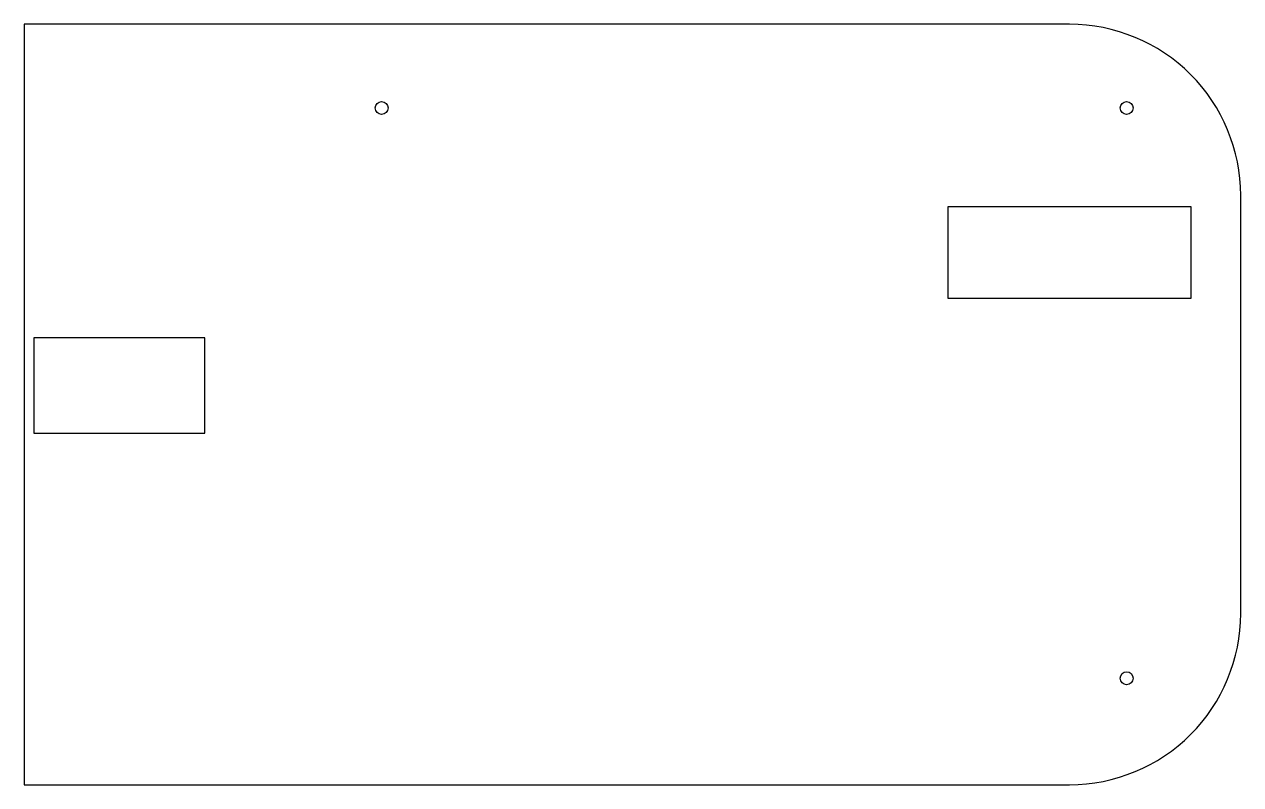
# Model space of a CAD drawing. Header units: millimetres. Extents: x 0 to 320, y 0 to 200.
import ezdxf

# ---------------------------------------------------------------- set-up
doc = ezdxf.new("R2010")
doc.units = ezdxf.units.MM
doc.layers.add('CUT_INNER', color=1, linetype='Continuous')
doc.layers.add('CUT_OUTER', color=7, linetype='Continuous')

msp = doc.modelspace()

# ---------------------------------------------------------------- linework, layer by layer
at = {"layer": 'CUT_INNER'}
for points in [[(243, 128), (307, 128), (307, 152), (243, 152)], [(2.5, 92.5), (47.5, 92.5), (47.5, 117.5), (2.5, 117.5)]]:
    msp.add_lwpolyline(points, close=True, dxfattribs=at)
for centre in [(94, 178), (290, 178), (290, 28)]:
    msp.add_circle(centre, 1.7, dxfattribs=at)
at = {"layer": 'CUT_OUTER'}
msp.add_lwpolyline([(0, 0), (275, 0, 0.414214), (320, 45), (320, 155, 0.414214), (275, 200), (0, 200)], format="xyb", close=True, dxfattribs=at)

doc.saveas('drawing.dxf')
